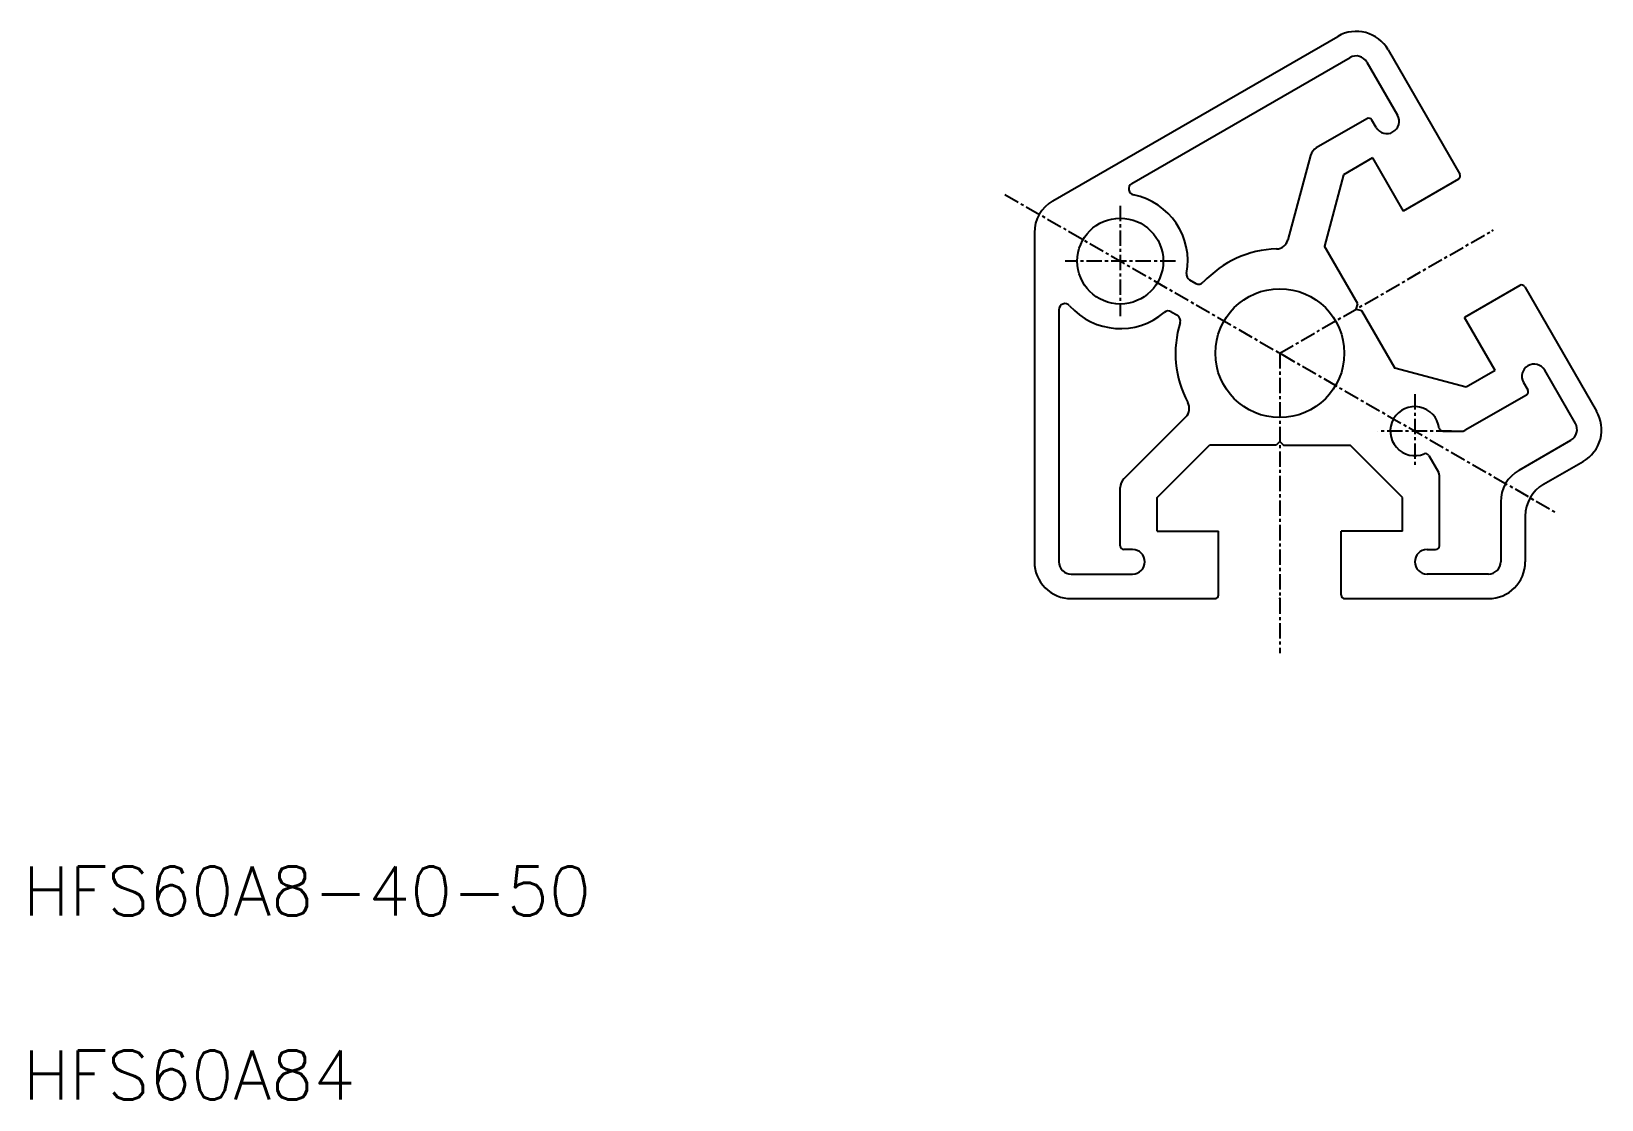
# Model space of a CAD drawing. Extents: x -102 to 26, y -61 to 26.
import ezdxf

# ---------------------------------------------------------------- set-up
doc = ezdxf.new("R2010")
doc.units = 0
doc.linetypes.add('CENTER', pattern=[2, 1.25, -0.25, 0.25, -0.25])
doc.layers.get('0').update_dxf_attribs({"linetype": 'CONTINUOUS'})
doc.layers.add('CENTER', color=1, linetype='CENTER')
doc.styles.get("Standard").update_dxf_attribs({"font": 'txt.shx', "bigfont": 'bigfont.shx'})

msp = doc.modelspace()

# ---------------------------------------------------------------- linework, layer by layer
at = {"color": 7, "linetype": 'CONTINUOUS'}
for p, q in [((-18.5, 12.41304), (4.722434, 25.820519)), ((8.82051, 24.722443), (14.670487, 14.589987)), ((-12.063069, 13.820011), (5.722443, 24.088482)), ((7.088459, 23.722443), (9.588459, 19.392315)), ((7.096612, 19.108347), (2.973741, 16.728007)), ((7.856408, 18.392315), (7.506372, 18.998596)), ((2.507892, 16.120861), (0.663207, 9.236401)), ((7.557371, 15.910263), (5.191183, 14.544144)), ((7.557371, 15.910263), (10.057371, 11.580136)), ((5.191241, 14.544144), (3.629133, 8.714277)), ((14.560713, 14.180144), (10.057371, 11.580136)), ((-20, 9.814964), (-20, -17)), ((6.345169, 4.009859), (3.629043, 8.714327)), ((-7.351015, 5.97618), (-6.84934, 5.686538)), ((19.560713, 5.519889), (15.057371, 2.919883)), ((19.970475, 5.410138), (25.820511, -4.722422)), ((6.235411, 3.600014), (6.345232, 4.009873)), ((-18, 3.536943), (-18, -17)), ((-8.851015, 3.378104), (-8.34934, 3.088462)), ((6.235411, 3.600014), (6.64515, 3.490224)), ((6.645156, 3.490266), (9.361283, -1.214202)), ((17.557371, -1.410244), (15.057371, 2.919883)), ((15.191101, -2.77629), (9.361234, -1.214181)), ((17.557371, -1.410244), (15.191183, -2.776363)), ((19.856409, -2.392295), (20.206385, -2.998471)), ((24.088461, -5.722422), (21.588459, -1.392295)), ((20.096613, -3.408314), (15.116041, -6.283849)), ((-12.707094, -10.232223), (-7.667317, -5.192447)), ((13.280349, -6.350837), (14.866043, -6.350837)), ((-9.999985, -11.767754), (-5.732226, -7.499995)), ((-0.300049, -7.5), (-5.732301, -7.5)), ((0, -7.200014), (-0.299994, -7.500008)), ((0, -7.200014), (0.29995, -7.499965)), ((0.299926, -7.5), (5.732177, -7.5)), ((9.999946, -11.767741), (5.732187, -7.499982)), ((19.5, -9.526272), (23.722435, -7.088448)), ((12.140168, -8.325682), (12.933007, -9.698919)), ((21.5, -10.680972), (24.722435, -8.820499)), ((12.999999, -15.699951), (12.999999, -9.948913)), ((-13.000001, -15.699951), (-13.000001, -10.939331)), ((-10.000001, -14.5), (-10.000001, -11.7677)), ((9.999999, -14.5), (9.999999, -11.7677)), ((18, -12.124347), (18, -17)), ((20, -13.279047), (20, -17)), ((-10.000001, -14.5), (-5, -14.5)), ((-5, -19.699951), (-5, -14.5)), ((9.999999, -14.5), (4.999999, -14.5)), ((4.999999, -19.699951), (4.999999, -14.5)), ((-12.000001, -16), (-12.700074, -16)), ((11.999999, -16), (12.699951, -16)), ((-17.000001, -18), (-12.000001, -18)), ((17, -18), (11.999999, -18)), ((-17.000001, -20), (-5.300049, -20)), ((5.300048, -20), (17, -20))]:
    msp.add_line(p, q, dxfattribs=at)
for centre, radius in [((-13.000001, 7.50557), 3.5), ((0, 0), 5.25)]:
    msp.add_circle(centre, radius, dxfattribs=at)
for centre, radius, start, end in [((6.222427, 23.222426), 3, 30.000001, 120), ((6.222427, 23.222426), 1, 30.000001, 120), ((8.722427, 18.892315), 1, 210.00002, 29.99998), ((7.246627, 18.848595), 0.3, 30.000001, 120), ((3.473754, 15.861992), 1, 120, 165.00001), ((14.410629, 14.440022), 0.3, 300, 29.99998), ((-11.813065, 13.386997), 0.5, 120, 258.59039), ((-13.000001, 7.50557), 5.5, 349.47122, 78.590376), ((-17.000001, 9.814964), 3, 120, 180.00001), ((-0.302796, 9.495172), 1, 271.82643, 345), ((0.000015, 0.000025), 8.5, 91.826436, 137.1605), ((-7.101014, 6.409193), 0.5, 169.47121, 240.00001), ((-6.599335, 6.119547), 0.5, 240, 317.1605), ((19.710648, 5.260118), 0.3, 30.000014, 120), ((-17.500001, 3.536943), 0.5, 41.409624, 180.00001), ((-13.000001, 7.50557), 5.5, 221.40963, 310.52878), ((-9.101014, 2.945092), 0.5, 60.000002, 130.52878), ((-8.599335, 2.655445), 0.5, 342.8395, 60.000002), ((0, 0), 8.5, 162.8395, 208.17357), ((20.722443, -1.892319), 1, 30.000014, 209.99999), ((19.946564, -3.148497), 0.3, 300, 30.000001), ((-8.374512, -4.485351), 1, 315, 28.173564), ((10.999999, -6.350837), 2, 7.494717, 292.50528), ((23.222428, -6.22243), 3, 300, 30.000001), ((13.280349, -6.050837), 0.3, 187.49472, 270), ((14.866043, -5.850836), 0.5, 270, 300), ((23.222428, -6.22243), 1, 300, 30.000001), ((11.88037, -8.475678), 0.3, 30.000001, 112.50528), ((-12.000001, -10.939331), 1, 135, 180.00001), ((12.499999, -9.948913), 0.5, 0, 30.000001), ((21, -12.124347), 3, 120, 180.00001), ((23, -13.279047), 3, 120, 180.00001), ((-12.700074, -15.699951), 0.3, 179.99999, 270), ((-12.000001, -17), 1, 270.00002, 89.999982), ((11.999999, -17), 1, 90.000016, 269.99997), ((12.699951, -15.699951), 0.3, 270, 0), ((-17.000001, -17), 3, 179.99999, 270), ((-17.000001, -17), 1, 179.99999, 270), ((17, -17), 1, 270, 0), ((17, -17), 3, 270, 0), ((-5.300049, -19.699951), 0.3, 270.00002, 0.000005), ((5.300048, -19.699951), 0.3, 179.99999, 269.99997)]:
    msp.add_arc(centre, radius, start, end, dxfattribs=at)
for p in [(17.320511, 10.00001), (0, -20)]:
    msp.add_point(p, dxfattribs=at)
at = {"layer": 'CENTER', "color": 1, "linetype": 'CENTER'}
for p, q in [((-22.402988, 12.934391), (22.556649, -13.023068)), ((-13.000001, 12.00557), (-13.000001, 3.00557)), ((0.000003, 0.00001), (17.320511, 10.00001)), ((-8.500001, 7.50557), (-17.500001, 7.50557)), ((0, 0), (0, -24.457886)), ((10.999999, -3.350837), (10.999999, -9.350837)), ((13.999999, -6.350837), (7.999999, -6.350837))]:
    msp.add_line(p, q, dxfattribs=at)
for p in [(-13.000001, 7.50557), (0, 0), (0, 0), (10.999999, -6.350837)]:
    msp.add_point(p, dxfattribs=at)

# ---------------------------------------------------------------- texts
at = {"color": 7, "linetype": 'CONTINUOUS'}
for s, p in [('HFS60A8-40-50', (-102.417243, -45.824024)), ('HFS60A84', (-102.417243, -60.824024))]:
    msp.add_text(s, height=4, dxfattribs=at).set_placement(p)

doc.saveas('drawing.dxf')
